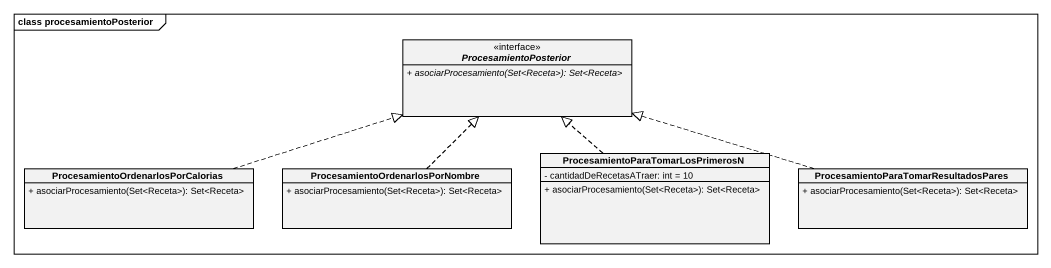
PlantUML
@startuml
mainframe class procesamientoPosterior
hide circle
hide empty members
skinparam classAttributeIconSize 0
interface ProcesamientoPosterior <<interface>> {
  {abstract} + asociarProcesamiento(Set<Receta>): Set<Receta>
}
class "ProcesamientoOrdenarlosPorCalorias" as ProcesamientoOrdenarlosPorCa {
  + asociarProcesamiento(Set<Receta>): Set<Receta>
}
class "ProcesamientoOrdenarlosPorNombre" as ProcesamientoOrdenarlosPorNo {
  + asociarProcesamiento(Set<Receta>): Set<Receta>
}
class "ProcesamientoParaTomarLosPrimerosN" as ProcesamientoParaTomarLosPri {
  - cantidadDeRecetasATraer: int = 10
  + asociarProcesamiento(Set<Receta>): Set<Receta>
}
class "ProcesamientoParaTomarResultadosPares" as ProcesamientoParaTomarResult {
  + asociarProcesamiento(Set<Receta>): Set<Receta>
}
ProcesamientoOrdenarlosPorCa .right.|> ProcesamientoPosterior
ProcesamientoOrdenarlosPorNo .up.|> ProcesamientoPosterior
ProcesamientoParaTomarLosPri .up.|> ProcesamientoPosterior
ProcesamientoParaTomarResult .left.|> ProcesamientoPosterior
@enduml
